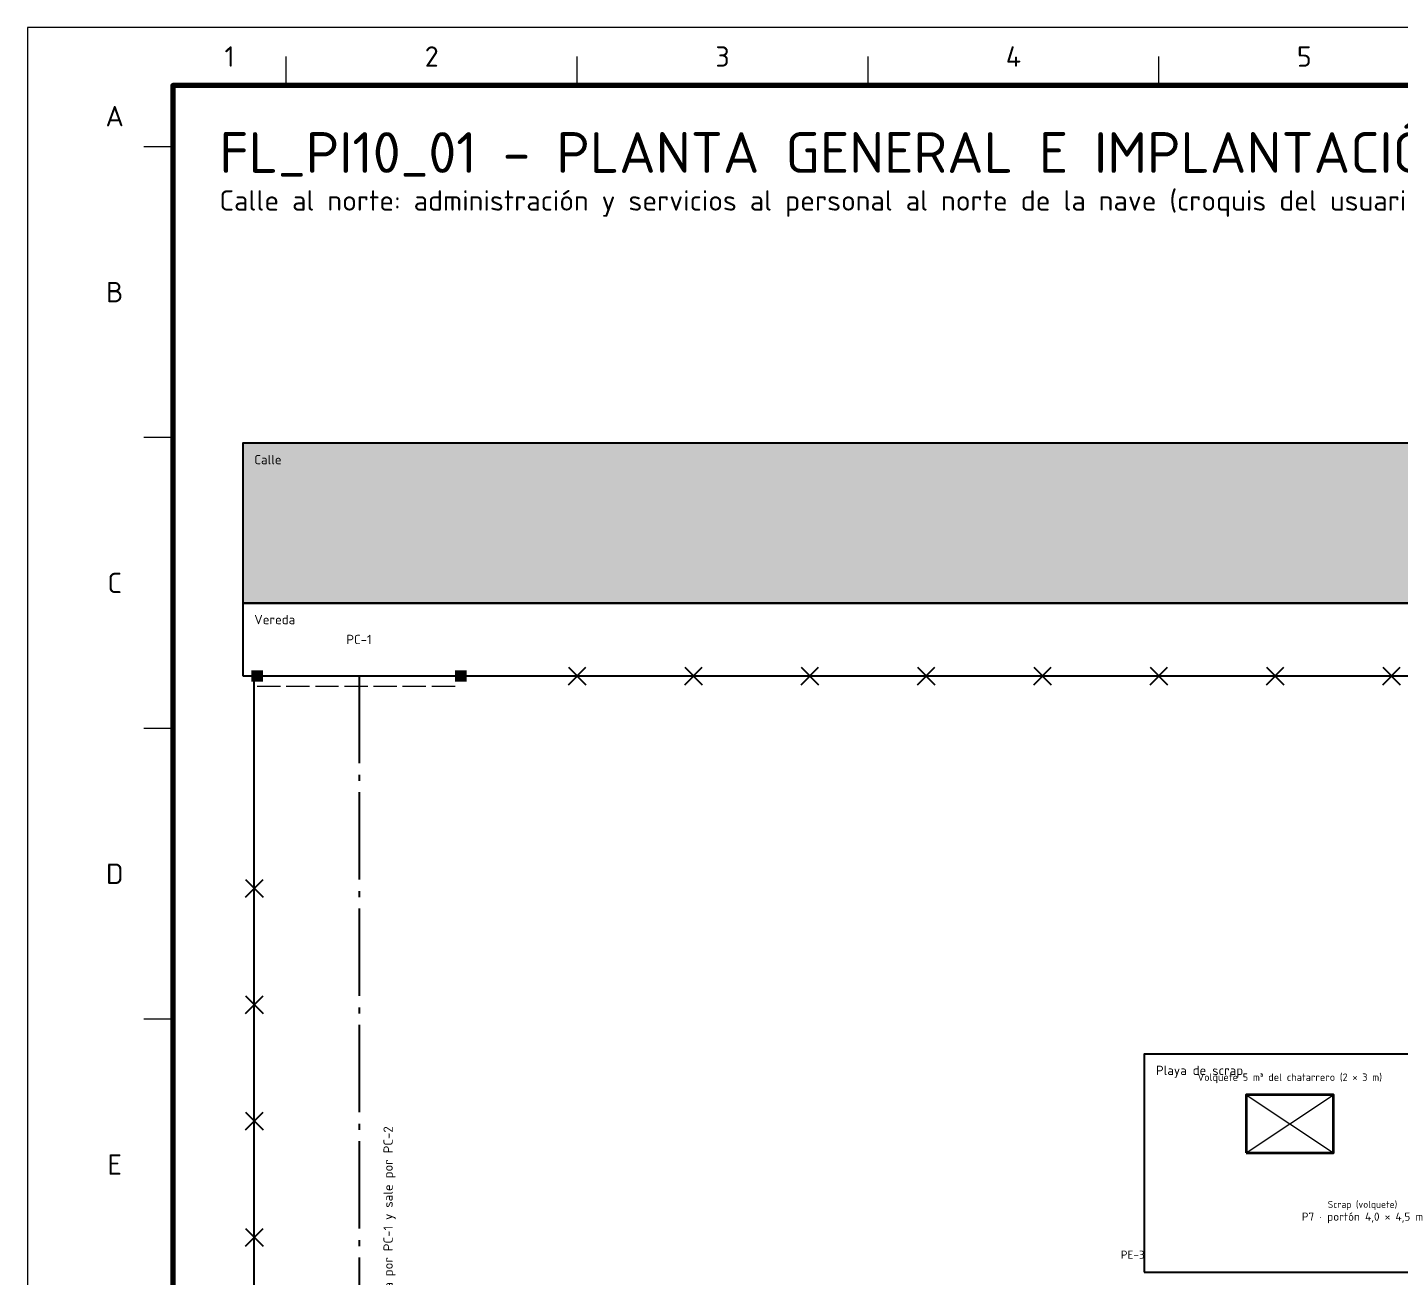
# Model space of a CAD drawing. Header units: millimetres. Extents: x 0 to 1189, y 0 to 841.
# Drawn here: x 0 to 235.9, y 626.2 to 841 of the extents above; entities that cross this region are included whole.
import ezdxf
from ezdxf.enums import TextEntityAlignment as Align

# ---------------------------------------------------------------- set-up
doc = ezdxf.new("R2010")
doc.units = ezdxf.units.MM
doc.linetypes.add('IRAM-E-TRAZOS', pattern=[5, 4, -1])
doc.linetypes.add('IRAM-F-TRAZO-PUNTO', pattern=[20, 15, -2, 1, -2])
for name, color, linetype, lineweight in [('06-TEXTO', 7, 'CONTINUOUS', 25), ('07-RECUADRO', 7, 'CONTINUOUS', 70), ('08-FINA', 5, 'CONTINUOUS', 18), ('A-EQUIPO-FINO', 8, 'CONTINUOUS', 13), ('A-EQUIPO-OCULTO', 8, 'IRAM-E-TRAZOS', 13), ('A-EXTERIOR', 8, 'CONTINUOUS', 25), ('A-TEXTO', 7, 'CONTINUOUS', 18)]:
    doc.layers.add(name, color=color, linetype=linetype, lineweight=lineweight)
doc.layers.add('A-EQUIPO', color=30, linetype='CONTINUOUS', lineweight=35, true_color=0xe67800)
doc.layers.add('A-ZONA-LOG', color=5, linetype='IRAM-F-TRAZO-PUNTO', lineweight=25, true_color=0x285ac8)
doc.styles.add('ISO3098', font='isocpeur.ttf')

msp = doc.modelspace()

# ---------------------------------------------------------------- hatches: boundary and pattern name
at = {"layer": 'A-EXTERIOR', "true_color": 0xd7d7d7}
h = msp.add_hatch(color=7, dxfattribs=at)
h.dxf.hatch_style = 1
h.paths.add_polyline_path([(37, 742), (692, 742), (692, 769.5), (37, 769.5)])
at = {"layer": 'A-EXTERIOR', "true_color": 0x3c3c3c}
h = msp.add_hatch(color=7, dxfattribs=at)
h.dxf.hatch_style = 1
h.paths.add_polyline_path([(38.5, 728.5), (40.5, 728.5), (40.5, 730.5), (38.5, 730.5)])
h = msp.add_hatch(color=7, dxfattribs=at)
h.dxf.hatch_style = 1
h.paths.add_polyline_path([(73.5, 728.5), (75.5, 728.5), (75.5, 730.5), (73.5, 730.5)])

# ---------------------------------------------------------------- linework, layer by layer
at = {"layer": '07-RECUADRO'}
msp.add_lwpolyline([(25, 10), (1179, 10), (1179, 831), (25, 831)], close=True, dxfattribs=at)
at = {"layer": '08-FINA'}
for p, q in [((44.5, 831), (44.5, 836)), ((94.5, 831), (94.5, 836)), ((144.5, 831), (144.5, 836)), ((194.5, 831), (194.5, 836)), ((25, 820.5), (20, 820.5)), ((25, 770.5), (20, 770.5)), ((25, 720.5), (20, 720.5)), ((25, 670.5), (20, 670.5))]:
    msp.add_line(p, q, dxfattribs=at)
msp.add_lwpolyline([(0, 0), (1189, 0), (1189, 841), (0, 841)], close=True, dxfattribs=at)
at = {"layer": 'A-EQUIPO'}
msp.add_lwpolyline([(209.5, 647.5), (224.5, 647.5), (224.5, 657.5), (209.5, 657.5)], close=True, dxfattribs=at)
at = {"layer": 'A-EQUIPO-FINO'}
for p, q in [((209.5, 647.5), (224.5, 657.5)), ((209.5, 657.5), (224.5, 647.5))]:
    msp.add_line(p, q, dxfattribs=at)
at = {"layer": 'A-EQUIPO-OCULTO'}
msp.add_line((39.5, 727.75), (74.5, 727.75), dxfattribs=at)
at = {"layer": 'A-EXTERIOR'}
for p, q in [((39, 729.5), (39.5, 729.5)), ((74.5, 729.5), (340.75, 729.5)), ((93, 728), (96, 731)), ((93, 731), (96, 728)), ((113, 728), (116, 731)), ((113, 731), (116, 728)), ((133, 728), (136, 731)), ((133, 731), (136, 728)), ((153, 728), (156, 731)), ((153, 731), (156, 728)), ((173, 728), (176, 731)), ((173, 731), (176, 728)), ((193, 728), (196, 731)), ((193, 731), (196, 728)), ((213, 728), (216, 731)), ((213, 731), (216, 728)), ((233, 728), (236, 731)), ((233, 731), (236, 728)), ((37.5, 691.5), (40.5, 694.5)), ((37.5, 694.5), (40.5, 691.5)), ((37.5, 671.5), (40.5, 674.5)), ((37.5, 674.5), (40.5, 671.5)), ((37.5, 651.5), (40.5, 654.5)), ((37.5, 654.5), (40.5, 651.5)), ((37.5, 631.5), (40.5, 634.5)), ((37.5, 634.5), (40.5, 631.5))]:
    msp.add_line(p, q, dxfattribs=at)
for points in [[(37, 742), (692, 742), (692, 769.5), (37, 769.5)], [(37, 729.5), (692, 729.5), (692, 742), (37, 742)], [(192, 627), (242, 627), (242, 664.5), (192, 664.5)]]:
    msp.add_lwpolyline(points, close=True, dxfattribs=at)
msp.add_lwpolyline([(690, 729.5), (690, 273), (39, 273), (39, 729.5)], dxfattribs=at)
at = {"layer": 'A-ZONA-LOG'}
msp.add_lwpolyline([(57, 729.5), (57, 294.5), (667, 294.5), (667, 729.5)], dxfattribs=at)

# ---------------------------------------------------------------- texts
at = {"layer": '06-TEXTO', "style": 'ISO3098'}
for s, p in [('1', (34.75, 836)), ('2', (69.5, 836)), ('3', (119.5, 836)), ('4', (169.5, 836)), ('5', (219.5, 836)), ('A', (15, 825.75)), ('B', (15, 795.5)), ('C', (15, 745.5)), ('D', (15, 695.5)), ('E', (15, 645.5))]:
    msp.add_text(s, height=3.5, dxfattribs=at).set_placement(p, align=Align.MIDDLE_CENTER)
at = {"layer": 'A-TEXTO', "style": 'ISO3098'}
for s, height, p in [('FL_PI10_01 - PLANTA GENERAL E IMPLANTACIÓN, ZONAS Y SUPERFICIES', 7, (33, 823)), ('Calle al norte: administración y servicios al personal al norte de la nave (croquis del usuario). Cada m² de la nave tiene código y nombre (verificado).', 3.5, (33, 813)), ('Calle', 1.6, (39, 767.5)), ('Vereda', 1.6, (39, 740)), ('Playa de scrap', 1.6, (194, 662.5))]:
    msp.add_text(s, height=height, dxfattribs=at).set_placement(p, align=Align.TOP_LEFT)
for s, height, p in [('PC-1', 1.6, (57, 734.5)), ('Volquete 5 m³ del chatarrero (2 × 3 m)', 1.28, (217, 659.5))]:
    msp.add_text(s, height=height, dxfattribs=at).set_placement(p, align=Align.BOTTOM_CENTER)
msp.add_text('Circuito de camiones de una mano: entra por PC-1 y sale por PC-2', height=1.6, rotation=90, dxfattribs=at).set_placement((62, 584.5), align=Align.MIDDLE_LEFT)
for s, height, p in [('Scrap (volquete)', 1.19, (229.5, 638.65)), ('P7 · portón 4,0 × 4,5 m', 1.4, (229.5, 636.55)), ('PE-3', 1.4, (190, 630))]:
    msp.add_text(s, height=height, dxfattribs=at).set_placement(p, align=Align.MIDDLE_CENTER)

doc.saveas('drawing.dxf')
